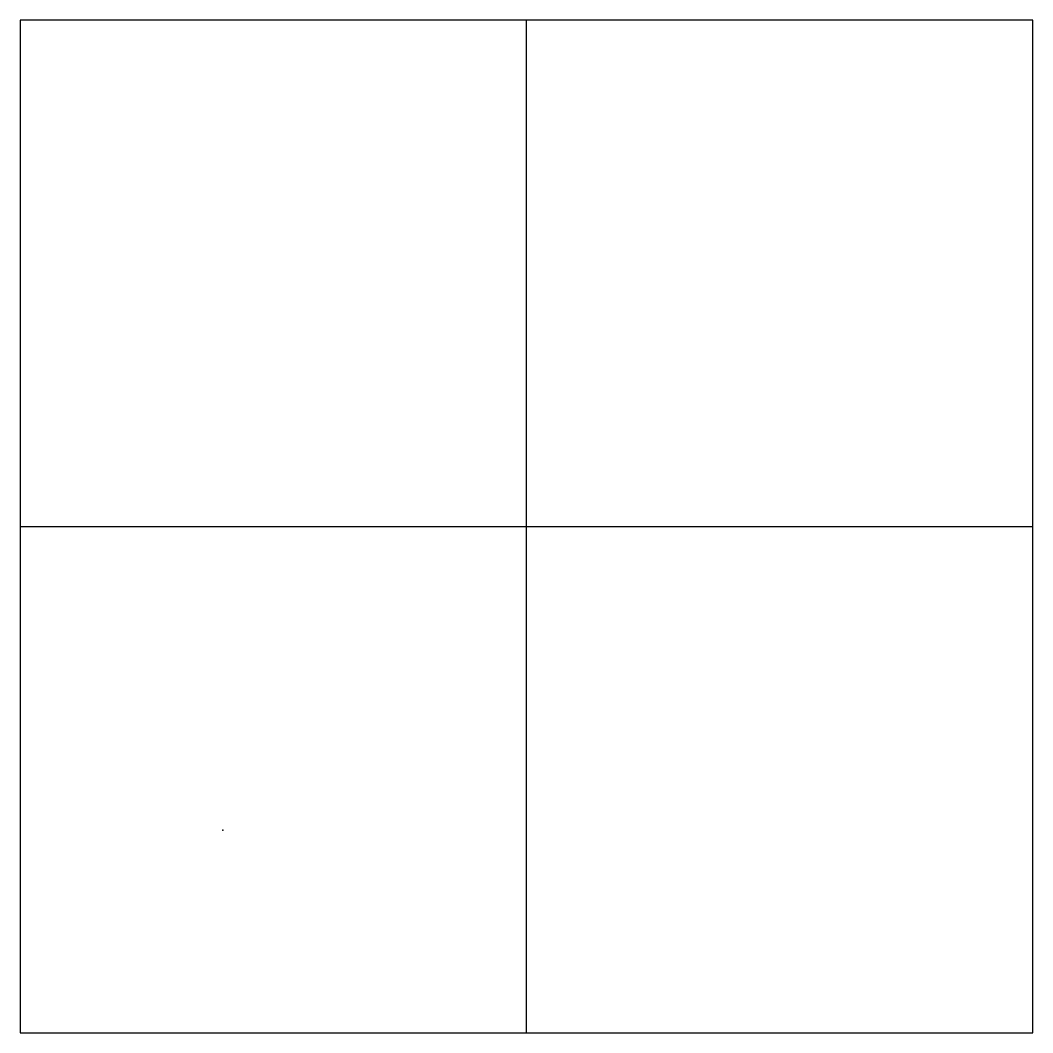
# Model space of a CAD drawing. Header units: metres. Extents: x 514000 to 514500, y 5034000 to 5034500.
import ezdxf

# ---------------------------------------------------------------- set-up
doc = ezdxf.new("R2010")
doc.units = ezdxf.units.M

msp = doc.modelspace()

# ---------------------------------------------------------------- linework, layer by layer
at = {"layer": ''}
for p, q in [((514250, 5034000), (514250, 5034500)), ((514000, 5034250), (514500, 5034250))]:
    msp.add_line(p, q, dxfattribs=at)
msp.add_lwpolyline([(514000, 5034000), (514500, 5034000), (514500, 5034500), (514000, 5034500)], close=True, dxfattribs=at)
msp.add_point((514100, 5034100), dxfattribs=at)

doc.saveas('drawing.dxf')
